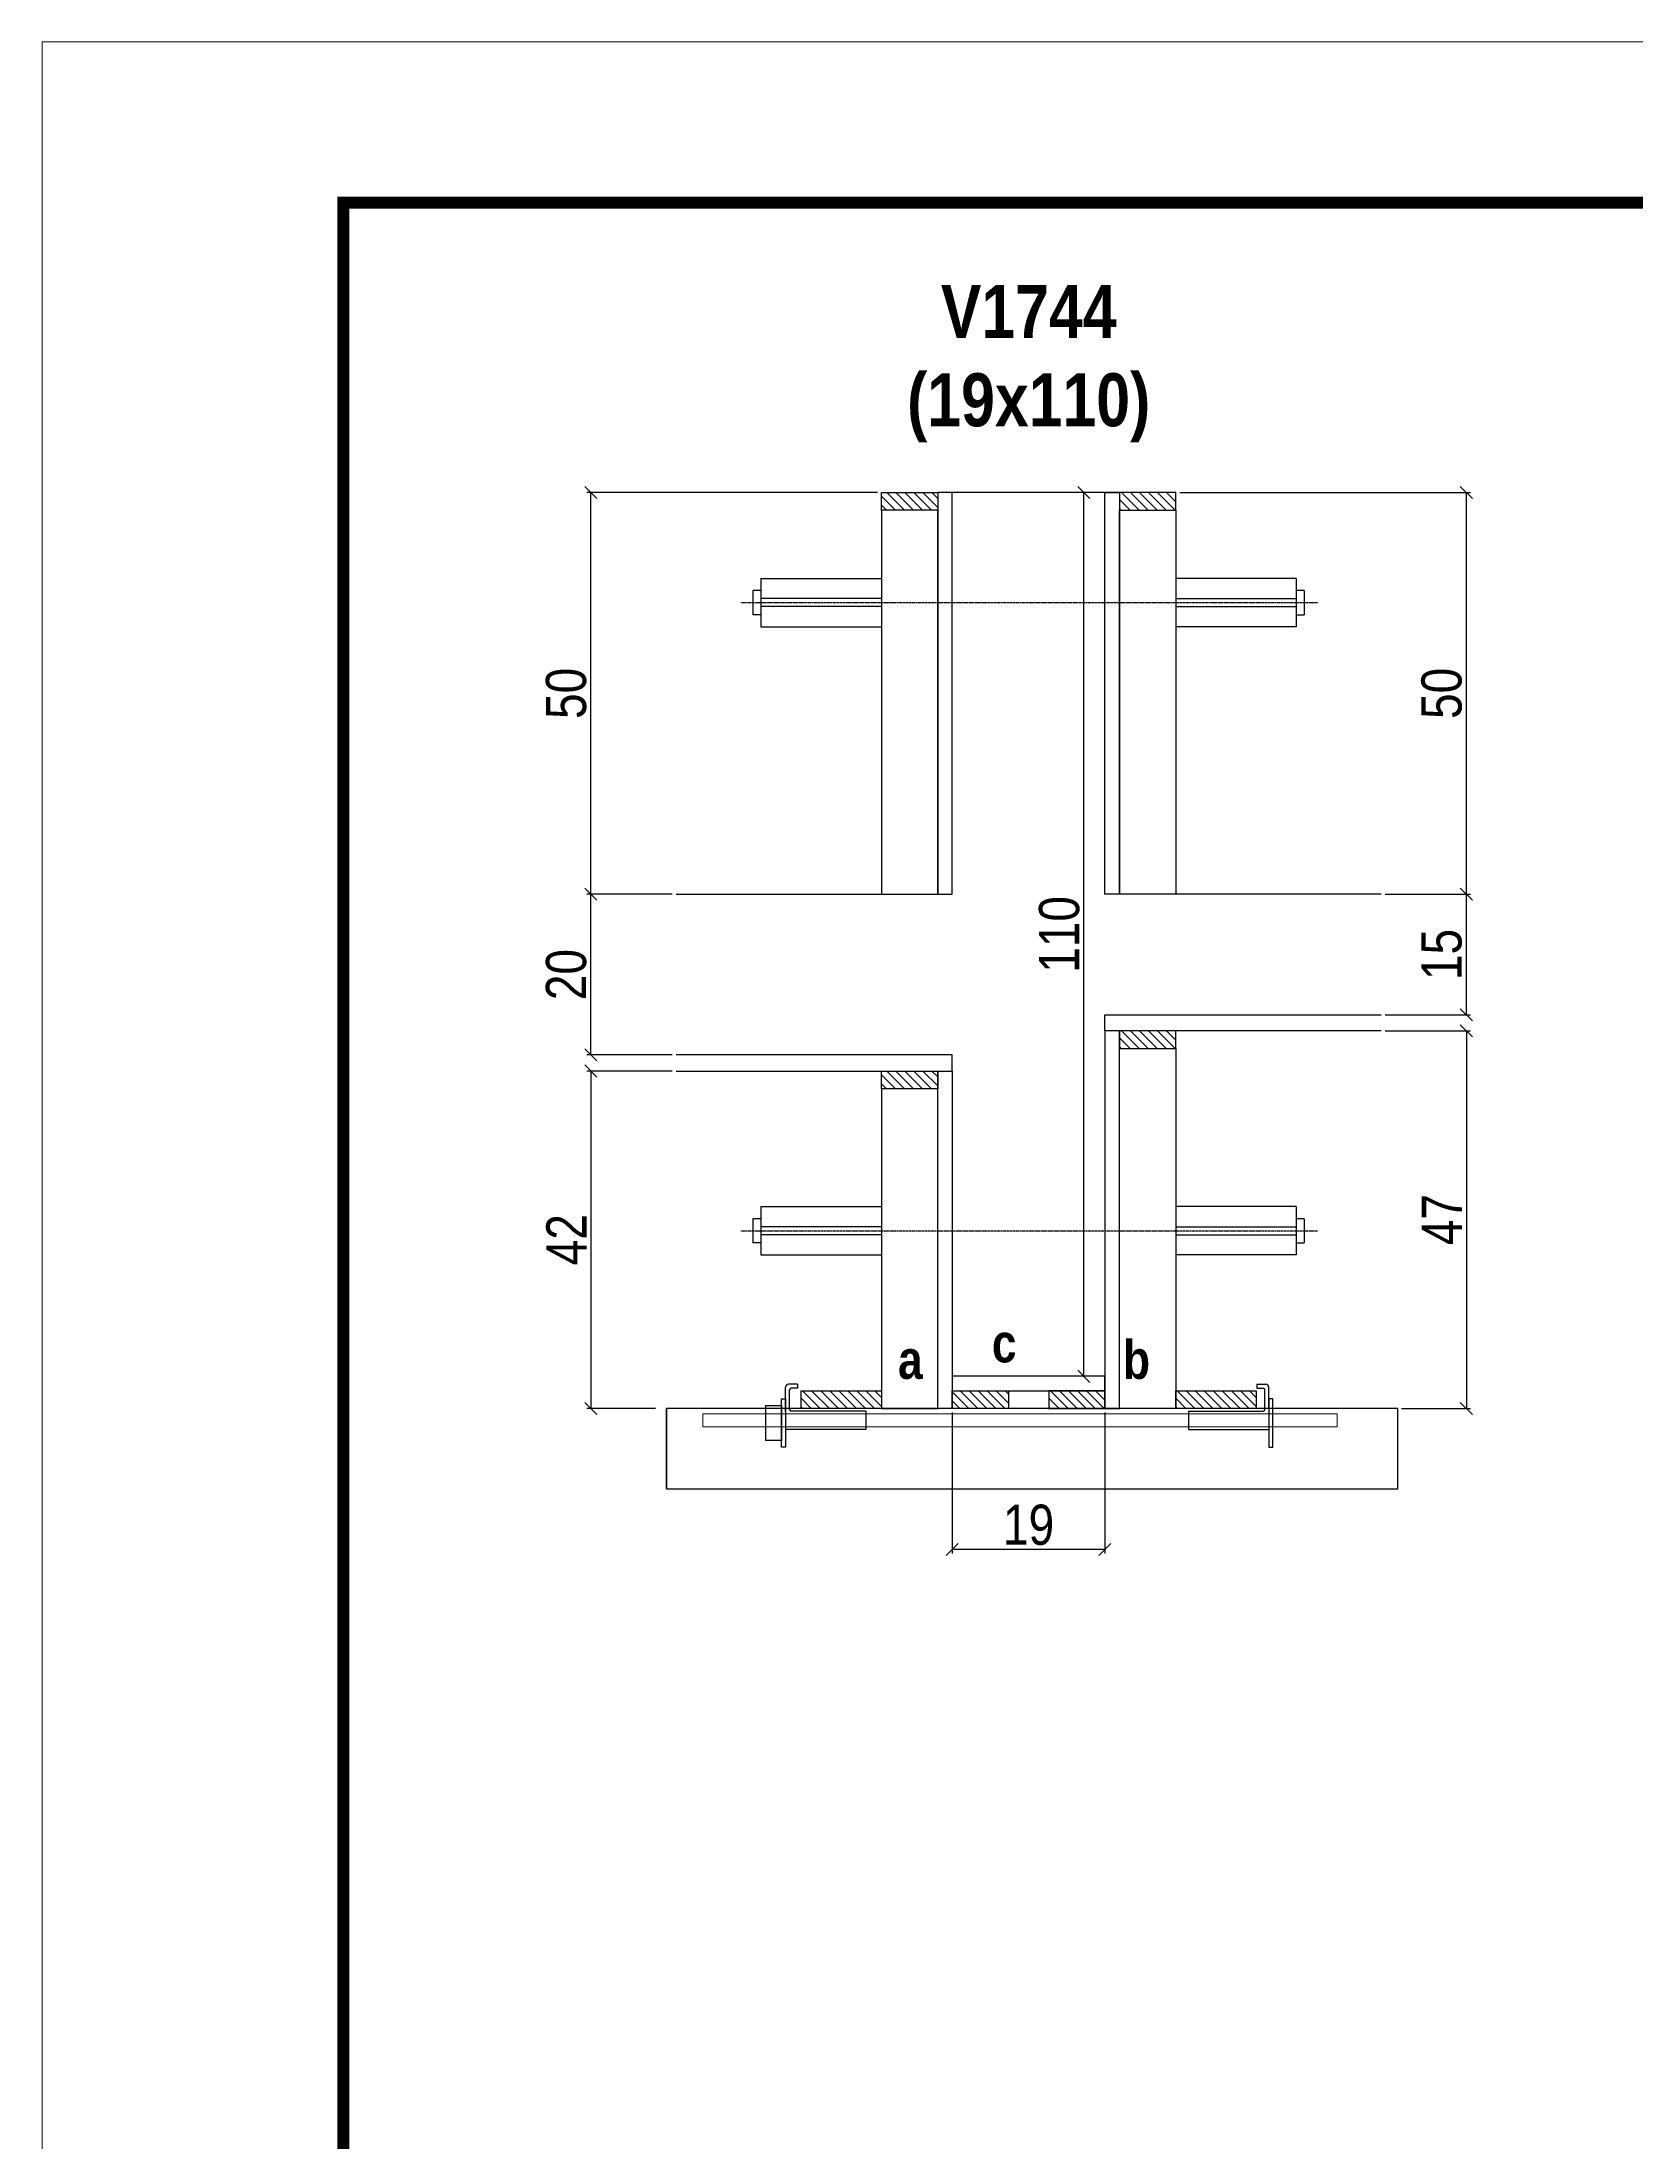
# Model space of a CAD drawing. Extents: x 3309 to 10008, y -2522 to 14608.
# Drawn here: x 3309 to 3706, y 6045 to 6568 of the extents above; entities that cross this region are included whole.
import ezdxf

# ---------------------------------------------------------------- set-up
doc = ezdxf.new("R2010")
doc.units = 0
doc.linetypes.add('DASHED', pattern=[0.75, 0.5, -0.25])
doc.linetypes.add('HIDDEN', pattern=[0.375, 0.25, -0.125])
for name, color, linetype in [('barrote', 251, 'Continuous'), ('COTA', 241, 'Continuous'), ('detalhes', 4, 'Continuous'), ('NOMENCLATURA', 7, 'Continuous'), ('Painéis', 200, 'Continuous'), ('presilha', 1, 'Continuous'), ('SARR_2.2x10', 60, 'Continuous'), ('SARR_2.2x7', 40, 'Continuous'), ('SARR_3.5x7', 81, 'Continuous'), ('TENSOR', 3, 'Continuous')]:
    doc.layers.add(name, color=color, linetype=linetype)
for name, color, linetype, lineweight in [('CONCRETO', 251, 'Continuous', 25), ('Folhas', 255, 'Continuous', 9), ('SARRAFO DE PRESSAO', 251, 'DASHED', 9), ('SCO-___-LAJ', 2, 'Continuous', 0)]:
    doc.layers.add(name, color=color, linetype=linetype, lineweight=lineweight)
doc.styles.add('COTA TECNICA 2X', font='techl___.ttf', dxfattribs={"height": 10})
doc.styles.add('TECNICA', font='techb___.ttf', dxfattribs={"height": 10})
doc.dimstyles.new('SECAO', dxfattribs={"dimscale": 0.333333, "dimtxt": 5, "dimasz": 9, "dimexe": 3, "dimexo": 3, "dimgap": 3, "dimtad": 1, "dimdec": 1, "dimlfac": 0.5, "dimzin": 12, "dimdsep": 46, "dimtxsty": 'COTA TECNICA 2X', "dimblk1": 'OBLIQUE', "dimblk2": 'OBLIQUE', "dimsah": 1, "dimcen": 0.9, "dimclrd": 4, "dimclre": 4, "dimclrt": 240, "dimadec": 1, "dimazin": 3, "dimtfac": 1, "dimtdec": 1, "dimtmove": 0, "dimatfit": 3, "dimfxl": 1, "dimtolj": 1, "dimtzin": 12, "dimarcsym": 0})
pattern_1 = [(135, (36771.376, -117284.4845), (-1.122532015, -1.122532015), [])]
pattern_2 = [(135, (36685.776, -117060.8845), (-1.122532015, -1.122532015), [])]

# ---------------------------------------------------------------- blocks, each defined once
blk = doc.blocks.new('9999999999')
at = {"layer": 'Folhas'}
blk.add_lwpolyline([(98138.98, 34190.21), (99623.98, 34190.21), (99623.98, 35240.21), (98138.98, 35240.21)], close=True, dxfattribs=at)
at = {"layer": 'Folhas', "color": 30, "const_width": 3}
blk.add_lwpolyline([(98213.98, 34230.21), (99583.98, 34230.21), (99583.98, 35200.21), (98213.98, 35200.21)], close=True, dxfattribs=at)
blk = doc.blocks.new('_Oblique')
at = {"color": 0, "linetype": 'ByBlock', "lineweight": -2}
blk.add_line((-0.5, -0.5), (0.5, 0.5), dxfattribs=at)
blk = doc.blocks.new('*D3545')
at = {"layer": 'COTA', "color": 4, "lineweight": -2, "transparency": 16777216}
for p, q in [((3535.84, 6226.69), (3535.84, 6191.59)), ((3573.84, 6226.69), (3573.84, 6191.59)), ((3573.84, 6192.59), (3535.84, 6192.59))]:
    blk.add_line(p, q, dxfattribs=at)
at = {"layer": 'Defpoints', "color": 0, "transparency": 16777216}
for p in [(3535.84, 6227.69), (3573.84, 6227.69), (3535.84, 6192.59)]:
    blk.add_point(p, dxfattribs=at)
at = {"layer": 'COTA', "color": 4, "lineweight": -2, "transparency": 16777216, "xscale": 3, "yscale": 3, "zscale": 3, "rotation": 180}
blk.add_blockref('_Oblique', (3535.84, 6192.59), dxfattribs=at)
at = {"layer": 'COTA', "color": 4, "lineweight": -2, "transparency": 16777216, "xscale": 3, "yscale": 3, "zscale": 3}
blk.add_blockref('_Oblique', (3573.84, 6192.59), dxfattribs=at)
at = {"layer": 'COTA', "color": 240, "transparency": 16777216, "insert": (3554.84, 6198.68), "char_height": 10, "attachment_point": 5, "style": 'COTA TECNICA 2X'}
blk.add_mtext('\\A1;19', dxfattribs=at)
blk = doc.blocks.new('PRESILHA METÁLICA 1')
at = {"layer": 'presilha'}
for p, q in [((7.5, 10.64), (7.5, 19.86)), ((12, 21), (8.64, 21)), ((9, 11.57), (9, 18.93)), ((12, 19.5), (9.57, 19.5)), ((12, 21), (12, 19.5)), ((0, 13), (6, 13)), ((0, 13), (0, 0)), ((6, 15.5), (7.5, 15.5)), ((6, -2.5), (6, 15.5)), ((6, 13), (6, 0)), ((7.5, 15.5), (7.5, -2.5)), ((37.5, 11), (9.57, 11)), ((37.5, 11), (37.5, 4.1)), ((6, 0), (0, 0)), ((37.5, 4.1), (7.5, 4.1)), ((7.5, -2.5), (6, -2.5))]:
    blk.add_line(p, q, dxfattribs=at)
for centre, radius, start, end in [((8.64, 19.86), 1.14, 90, 180), ((9.57, 18.93), 0.57, 90, 180), ((9.57, 11.57), 0.57, 180, 270)]:
    blk.add_arc(centre, radius, start, end, dxfattribs=at)
blk = doc.blocks.new('PRESILHA METÁLICA 2')
at = {"layer": 'presilha'}
for p, q in [((-5.25, 23.5), (-5.25, 22)), ((-5.25, 23.5), (-1.89, 23.5)), ((-5.25, 22), (-2.82, 22)), ((-2.25, 14.07), (-2.25, 21.43)), ((-0.75, 14.64), (-0.75, 22.36)), ((0.75, 18), (-0.75, 18)), ((-0.75, 18), (-0.75, 0)), ((0.75, 0), (0.75, 18)), ((-30.75, 13.5), (-30.75, 6.6)), ((-30.75, 13.5), (-2.82, 13.5)), ((-30.75, 6.6), (-0.75, 6.6)), ((-0.75, 0), (0.75, 0))]:
    blk.add_line(p, q, dxfattribs=at)
for centre, radius, start, end in [((-2.82, 21.43), 0.57, 0, 90), ((-1.89, 22.36), 1.14, 0, 90), ((-2.82, 14.07), 0.57, 270, 0)]:
    blk.add_arc(centre, radius, start, end, dxfattribs=at)
blk = doc.blocks.new('*D3546')
at = {"layer": 'COTA', "color": 4, "lineweight": -2, "transparency": 16777216}
for p, q in [((3643.54, 6321.69), (3664.76, 6321.69)), ((3663.76, 6321.69), (3663.76, 6227.69)), ((3647.65, 6227.69), (3664.76, 6227.69))]:
    blk.add_line(p, q, dxfattribs=at)
at = {"layer": 'Defpoints', "color": 0, "transparency": 16777216}
for p in [(3642.54, 6321.69), (3646.65, 6227.69), (3663.76, 6227.69)]:
    blk.add_point(p, dxfattribs=at)
at = {"layer": 'COTA', "color": 4, "lineweight": -2, "transparency": 16777216, "xscale": 3, "yscale": 3, "zscale": 3}
for p, rotation in [((3663.76, 6321.69), 90), ((3663.76, 6227.69), 270)]:
    blk.add_blockref('_Oblique', p, dxfattribs=dict(at, rotation=rotation))
at = {"layer": 'COTA', "color": 240, "transparency": 16777216, "insert": (3657.68, 6274.69), "char_height": 10, "attachment_point": 5, "rotation": 90, "style": 'COTA TECNICA 2X'}
blk.add_mtext('\\A1;47', dxfattribs=at)
blk = doc.blocks.new('*D3547')
at = {"layer": 'COTA', "color": 4, "lineweight": -2, "transparency": 16777216}
for p, q in [((3572.84, 6455.69), (3567.6, 6455.69)), ((3568.6, 6235.69), (3568.6, 6455.69)), ((3572.84, 6235.69), (3567.6, 6235.69))]:
    blk.add_line(p, q, dxfattribs=at)
at = {"layer": 'Defpoints', "color": 0, "transparency": 16777216}
for p in [(3568.6, 6455.69), (3573.84, 6455.69), (3573.84, 6235.69)]:
    blk.add_point(p, dxfattribs=at)
at = {"layer": 'COTA', "color": 4, "lineweight": -2, "transparency": 16777216, "xscale": 3, "yscale": 3, "zscale": 3}
for p, rotation in [((3568.6, 6455.69), 90), ((3568.6, 6235.69), 270)]:
    blk.add_blockref('_Oblique', p, dxfattribs=dict(at, rotation=rotation))
at = {"layer": 'COTA', "color": 240, "transparency": 16777216, "insert": (3562.5, 6345.69), "char_height": 10, "attachment_point": 5, "rotation": 90, "style": 'COTA TECNICA 2X'}
blk.add_mtext('\\A1;110', dxfattribs=at)
blk = doc.blocks.new('*D3548')
at = {"layer": 'COTA', "color": 4, "lineweight": -2, "transparency": 16777216}
for p, q in [((3643.54, 6355.69), (3664.76, 6355.69)), ((3663.76, 6325.69), (3663.76, 6355.69)), ((3643.54, 6325.69), (3664.76, 6325.69))]:
    blk.add_line(p, q, dxfattribs=at)
at = {"layer": 'Defpoints', "color": 0, "transparency": 16777216}
for p in [(3642.54, 6355.69), (3663.76, 6355.69), (3642.54, 6325.69)]:
    blk.add_point(p, dxfattribs=at)
at = {"layer": 'COTA', "color": 4, "lineweight": -2, "transparency": 16777216, "xscale": 3, "yscale": 3, "zscale": 3}
for p, rotation in [((3663.76, 6355.69), 90), ((3663.76, 6325.69), 270)]:
    blk.add_blockref('_Oblique', p, dxfattribs=dict(at, rotation=rotation))
at = {"layer": 'COTA', "color": 240, "transparency": 16777216, "insert": (3657.65, 6340.69), "char_height": 10, "attachment_point": 5, "rotation": 90, "style": 'COTA TECNICA 2X'}
blk.add_mtext('\\A1;15', dxfattribs=at)
blk = doc.blocks.new('*D3572')
at = {"layer": 'COTA', "color": 4, "lineweight": -2, "transparency": 16777216}
for p, q in [((3592.44, 6455.69), (3664.76, 6455.69)), ((3663.76, 6355.69), (3663.76, 6455.69)), ((3643.54, 6355.69), (3664.76, 6355.69))]:
    blk.add_line(p, q, dxfattribs=at)
at = {"layer": 'Defpoints', "color": 0, "transparency": 16777216}
for p in [(3591.44, 6455.69), (3663.76, 6455.69), (3642.54, 6355.69)]:
    blk.add_point(p, dxfattribs=at)
at = {"layer": 'COTA', "color": 4, "lineweight": -2, "transparency": 16777216, "xscale": 3, "yscale": 3, "zscale": 3}
for p, rotation in [((3663.76, 6455.69), 90), ((3663.76, 6355.69), 270)]:
    blk.add_blockref('_Oblique', p, dxfattribs=dict(at, rotation=rotation))
at = {"layer": 'COTA', "color": 240, "transparency": 16777216, "insert": (3657.65, 6405.69), "char_height": 10, "attachment_point": 5, "rotation": 90, "style": 'COTA TECNICA 2X'}
blk.add_mtext('\\A1;50', dxfattribs=at)
blk = doc.blocks.new('*D3549')
at = {"layer": 'COTA', "color": 4, "lineweight": -2, "transparency": 16777216}
for p, q in [((3466.14, 6311.69), (3444.92, 6311.69)), ((3445.92, 6311.69), (3445.92, 6227.69)), ((3462.02, 6227.69), (3444.92, 6227.69))]:
    blk.add_line(p, q, dxfattribs=at)
at = {"layer": 'Defpoints', "color": 0, "transparency": 16777216}
for p in [(3467.14, 6311.69), (3445.92, 6227.69), (3463.02, 6227.69)]:
    blk.add_point(p, dxfattribs=at)
at = {"layer": 'COTA', "color": 4, "lineweight": -2, "transparency": 16777216, "xscale": 3, "yscale": 3, "zscale": 3}
for p, rotation in [((3445.92, 6311.69), 90), ((3445.92, 6227.69), 270)]:
    blk.add_blockref('_Oblique', p, dxfattribs=dict(at, rotation=rotation))
at = {"layer": 'COTA', "color": 240, "transparency": 16777216, "insert": (3439.85, 6269.69), "char_height": 10, "attachment_point": 5, "rotation": 90, "style": 'COTA TECNICA 2X'}
blk.add_mtext('\\A1;42', dxfattribs=at)
blk = doc.blocks.new('*D3550')
at = {"layer": 'COTA', "color": 4, "lineweight": -2, "transparency": 16777216}
for p, q in [((3466.14, 6355.69), (3444.92, 6355.69)), ((3445.92, 6315.69), (3445.92, 6355.69)), ((3466.14, 6315.69), (3444.92, 6315.69))]:
    blk.add_line(p, q, dxfattribs=at)
at = {"layer": 'Defpoints', "color": 0, "transparency": 16777216}
for p in [(3445.92, 6355.69), (3467.14, 6355.69), (3467.14, 6315.69)]:
    blk.add_point(p, dxfattribs=at)
at = {"layer": 'COTA', "color": 4, "lineweight": -2, "transparency": 16777216, "xscale": 3, "yscale": 3, "zscale": 3}
for p, rotation in [((3445.92, 6355.69), 90), ((3445.92, 6315.69), 270)]:
    blk.add_blockref('_Oblique', p, dxfattribs=dict(at, rotation=rotation))
at = {"layer": 'COTA', "color": 240, "transparency": 16777216, "insert": (3439.82, 6335.69), "char_height": 10, "attachment_point": 5, "rotation": 90, "style": 'COTA TECNICA 2X'}
blk.add_mtext('\\A1;20', dxfattribs=at)
blk = doc.blocks.new('*D3551')
at = {"layer": 'COTA', "color": 4, "lineweight": -2, "transparency": 16777216}
for p, q in [((3517.24, 6455.69), (3444.92, 6455.69)), ((3445.92, 6355.69), (3445.92, 6455.69)), ((3466.14, 6355.69), (3444.92, 6355.69))]:
    blk.add_line(p, q, dxfattribs=at)
at = {"layer": 'Defpoints', "color": 0, "transparency": 16777216}
for p in [(3445.92, 6455.69), (3518.24, 6455.69), (3467.14, 6355.69)]:
    blk.add_point(p, dxfattribs=at)
at = {"layer": 'COTA', "color": 4, "lineweight": -2, "transparency": 16777216, "xscale": 3, "yscale": 3, "zscale": 3}
for p, rotation in [((3445.92, 6455.69), 90), ((3445.92, 6355.69), 270)]:
    blk.add_blockref('_Oblique', p, dxfattribs=dict(at, rotation=rotation))
at = {"layer": 'COTA', "color": 240, "transparency": 16777216, "insert": (3439.81, 6405.69), "char_height": 10, "attachment_point": 5, "rotation": 90, "style": 'COTA TECNICA 2X'}
blk.add_mtext('\\A1;50', dxfattribs=at)

msp = doc.modelspace()

# ---------------------------------------------------------------- hatches: boundary and pattern name
at = {"layer": 'SARR_2.2x10'}
h = msp.add_hatch(dxfattribs=at)
h.set_pattern_fill('ANSI31', color=256, scale=0.5, angle=90)
h.set_pattern_definition([(135, (36691.776, -117284.4845), (-1.122532015, -1.122532015), [])])
h.paths.add_polyline_path([(3498.24, 6232.09), (3498.24, 6227.69), (3518.24, 6227.69), (3518.24, 6232.09)])
h = msp.add_hatch(dxfattribs=at)
h.set_pattern_fill('ANSI31', color=256, scale=0.5, angle=90)
h.set_pattern_definition([(135, (36784.976, -117284.4845), (-1.122532015, -1.122532015), [])])
h.paths.add_polyline_path([(3591.44, 6232.09), (3591.44, 6227.69), (3611.44, 6227.69), (3611.44, 6232.09)])
at = {"layer": 'SARR_2.2x7'}
h = msp.add_hatch(dxfattribs=at)
h.set_pattern_fill('ANSI31', color=256, scale=0.5, angle=90)
h.set_pattern_definition(pattern_2)
h.paths.add_polyline_path([(3532.24, 6455.69), (3532.24, 6451.29), (3518.24, 6451.29), (3518.24, 6455.69)])
h = msp.add_hatch(dxfattribs=at)
h.set_pattern_fill('ANSI31', color=256, scale=0.5, angle=90)
h.set_pattern_definition(pattern_2)
h.paths.add_polyline_path([(3577.44, 6455.69), (3577.44, 6451.29), (3591.44, 6451.29), (3591.44, 6455.69)])
h = msp.add_hatch(dxfattribs=at)
h.set_pattern_fill('ANSI31', color=256, scale=0.5, angle=90)
h.set_pattern_definition([(135, (36685.776, -117194.8845), (-1.122532015, -1.122532015), [])])
h.paths.add_polyline_path([(3577.44, 6321.69), (3577.44, 6317.29), (3591.44, 6317.29), (3591.44, 6321.69)])
h = msp.add_hatch(dxfattribs=at)
h.set_pattern_fill('ANSI31', color=256, scale=0.5, angle=90)
h.set_pattern_definition([(135, (36685.776, -117204.8845), (-1.122532015, -1.122532015), [])])
h.paths.add_polyline_path([(3532.24, 6311.69), (3532.24, 6307.29), (3518.24, 6307.29), (3518.24, 6311.69)])
h = msp.add_hatch(dxfattribs=at)
h.set_pattern_fill('ANSI31', color=256, scale=0.5, angle=90)
h.set_pattern_definition(pattern_1)
h.paths.add_polyline_path([(3549.84, 6227.69), (3549.84, 6232.09), (3535.84, 6232.09), (3535.84, 6227.69)])
h = msp.add_hatch(dxfattribs=at)
h.set_pattern_fill('ANSI31', color=256, scale=0.5, angle=90)
h.set_pattern_definition(pattern_1)
h.paths.add_polyline_path([(3559.84, 6232.09), (3559.84, 6227.69), (3573.84, 6227.69), (3573.84, 6232.09)])

# ---------------------------------------------------------------- linework, layer by layer
at = {"ltscale": 3}
for p, q in [((3486.24, 6431.28), (3486.24, 6425.28)), ((3488.24, 6431.28), (3486.24, 6431.28)), ((3488.24, 6434.28), (3488.24, 6422.28)), ((3488.24, 6434.28), (3518.24, 6434.28)), ((3621.44, 6434.28), (3591.44, 6434.28)), ((3621.44, 6434.28), (3621.44, 6422.28)), ((3623.44, 6431.28), (3621.44, 6431.28)), ((3623.44, 6431.28), (3623.44, 6425.28)), ((3488.24, 6425.28), (3486.24, 6425.28)), ((3518.24, 6429.28), (3488.24, 6429.28)), ((3518.24, 6427.28), (3488.24, 6427.28)), ((3591.44, 6429.28), (3621.44, 6429.28)), ((3591.44, 6427.28), (3621.44, 6427.28)), ((3621.44, 6425.28), (3623.44, 6425.28)), ((3488.24, 6422.28), (3518.24, 6422.28)), ((3621.44, 6422.28), (3591.44, 6422.28)), ((3486.24, 6274.93), (3486.24, 6268.93)), ((3488.24, 6274.93), (3486.24, 6274.93)), ((3488.24, 6277.93), (3488.24, 6265.93)), ((3488.24, 6277.93), (3518.24, 6277.93)), ((3518.24, 6272.93), (3488.24, 6272.93)), ((3621.44, 6277.93), (3591.44, 6277.93)), ((3591.44, 6272.93), (3621.44, 6272.93)), ((3621.44, 6277.93), (3621.44, 6265.93)), ((3623.44, 6274.93), (3621.44, 6274.93)), ((3623.44, 6274.93), (3623.44, 6268.93)), ((3488.24, 6268.93), (3486.24, 6268.93)), ((3518.24, 6270.93), (3488.24, 6270.93)), ((3591.44, 6270.93), (3621.44, 6270.93)), ((3621.44, 6268.93), (3623.44, 6268.93)), ((3488.24, 6265.93), (3518.24, 6265.93)), ((3621.44, 6265.93), (3591.44, 6265.93))]:
    msp.add_line(p, q, dxfattribs=at)
at = {"layer": 'barrote'}
msp.add_lwpolyline([(3464.78, 6207.69), (3646.7, 6207.69), (3646.7, 6227.69), (3464.78, 6227.69)], close=True, dxfattribs=at)
at = {"layer": 'CONCRETO', "linetype": 'Continuous'}
for p, q in [((3577.44, 6455.69), (3535.84, 6455.69)), ((3467.14, 6355.69), (3535.84, 6355.69)), ((3642.54, 6355.69), (3573.84, 6355.69))]:
    msp.add_line(p, q, dxfattribs=at)
at = {"layer": 'detalhes', "color": 250}
msp.add_line((3464.78, 6207.69), (3464.78, 6227.69), dxfattribs=at)
at = {"layer": 'Painéis', "linetype": 'Continuous'}
for points in [[(3532.24, 6355.69), (3535.84, 6355.69), (3535.84, 6455.69), (3532.24, 6455.69)], [(3577.44, 6355.69), (3573.84, 6355.69), (3573.84, 6455.69), (3577.44, 6455.69)], [(3577.44, 6227.69), (3577.44, 6321.69), (3573.84, 6321.69), (3573.84, 6227.69)], [(3532.24, 6227.69), (3532.24, 6311.69), (3535.84, 6311.69), (3535.84, 6227.69)], [(3573.84, 6235.69), (3535.84, 6235.69), (3535.84, 6232.09), (3573.84, 6232.09)]]:
    msp.add_lwpolyline(points, close=True, dxfattribs=at)
at = {"layer": 'Painéis', "linetype": 'Continuous', "elevation": 0}
for points in [[(3642.54, 6321.69), (3573.84, 6321.69), (3573.84, 6325.69), (3642.54, 6325.69)], [(3467.14, 6311.69), (3535.84, 6311.69), (3535.84, 6315.69), (3467.14, 6315.69)]]:
    msp.add_lwpolyline(points, dxfattribs=at)
at = {"layer": 'SARR_2.2x10'}
for points in [[(3498.24, 6232.09), (3518.24, 6232.09), (3518.24, 6227.69), (3498.24, 6227.69)], [(3591.44, 6232.09), (3611.44, 6232.09), (3611.44, 6227.69), (3591.44, 6227.69)]]:
    msp.add_lwpolyline(points, close=True, dxfattribs=at)
at = {"layer": 'SARR_2.2x7', "elevation": 0}
for points in [[(3518.24, 6455.69), (3532.24, 6455.69), (3532.24, 6451.29), (3518.24, 6451.29)], [(3591.44, 6455.69), (3577.44, 6455.69), (3577.44, 6451.29), (3591.44, 6451.29)], [(3591.44, 6321.69), (3577.44, 6321.69), (3577.44, 6317.29), (3591.44, 6317.29)], [(3518.24, 6311.69), (3532.24, 6311.69), (3532.24, 6307.29), (3518.24, 6307.29)]]:
    msp.add_lwpolyline(points, close=True, dxfattribs=at)
at = {"layer": 'SARR_2.2x7'}
for points in [[(3535.84, 6232.09), (3549.84, 6232.09), (3549.84, 6227.69), (3535.84, 6227.69)], [(3573.84, 6232.09), (3559.84, 6232.09), (3559.84, 6227.69), (3573.84, 6227.69)]]:
    msp.add_lwpolyline(points, close=True, dxfattribs=at)
at = {"layer": 'SARR_3.5x7'}
for points in [[(3532.24, 6451.29), (3518.24, 6451.29), (3518.24, 6355.69), (3532.24, 6355.69)], [(3577.44, 6451.29), (3591.44, 6451.29), (3591.44, 6355.69), (3577.44, 6355.69)], [(3577.44, 6317.29), (3591.44, 6317.29), (3591.44, 6227.69), (3577.44, 6227.69)], [(3532.24, 6307.29), (3518.24, 6307.29), (3518.24, 6227.69), (3532.24, 6227.69)]]:
    msp.add_lwpolyline(points, close=True, dxfattribs=at)
at = {"layer": 'SCO-___-LAJ', "color": 1}
msp.add_lwpolyline([(3473.78, 6226.35), (3631.62, 6226.35), (3631.62, 6223.15), (3473.78, 6223.15)], close=True, dxfattribs=at)
at = {"layer": 'TENSOR', "linetype": 'HIDDEN', "ltscale": 0.5}
for p, q in [((3483.24, 6428.28), (3626.74, 6428.28)), ((3483.24, 6271.93), (3626.74, 6271.93))]:
    msp.add_line(p, q, dxfattribs=at)

# ---------------------------------------------------------------- block references
at = {"layer": 'presilha', "xscale": 0.6666666666666666, "yscale": 0.6666666666666666, "zscale": 0.6666666666666666}
for name, p in [('PRESILHA METÁLICA 1', (3489.37, 6219.72)), ('PRESILHA METÁLICA 2', (3615.12, 6218.05))]:
    msp.add_blockref(name, p, dxfattribs=at)
at = {"layer": 'SARRAFO DE PRESSAO', "color": 6, "linetype": 'ByBlock'}
msp.add_blockref('9999999999', (-94829.61, -28672.37), dxfattribs=at)

# ---------------------------------------------------------------- texts
at = {"layer": 'detalhes', "style": 'TECNICA'}
for s, p in [('a', (3522.36, 6235.05)), ('c', (3545.71, 6239.16)), ('b', (3578.34, 6235.04))]:
    msp.add_text(s, height=9.6, dxfattribs=at).set_placement(p)
at = {"layer": 'NOMENCLATURA', "insert": (3554.87, 6507.38), "char_height": 13.2, "attachment_point": 2, "style": 'TECNICA'}
msp.add_mtext_dynamic_manual_height_columns('V1744\\P(19x110)', width=300.2766, gutter_width=1, heights=[0], dxfattribs=at)

# ---------------------------------------------------------------- dimensions: what is measured, and where the dimension line sits
at = {"layer": 'COTA'}
for base, p1, p2, picture, middle in [((3445.92, 6455.69), (3467.14, 6355.69), (3518.24, 6455.69), '*D3551', (3439.81, 6405.69)), ((3663.76, 6455.69), (3642.54, 6355.69), (3591.44, 6455.69), '*D3572', (3657.65, 6405.69)), ((3445.92, 6355.69), (3467.14, 6315.69), (3467.14, 6355.69), '*D3550', (3439.82, 6335.69)), ((3663.76, 6355.69), (3642.54, 6325.69), (3642.54, 6355.69), '*D3548', (3657.65, 6340.69)), ((3663.76, 6227.69, 0), (3642.54, 6321.69), (3646.65, 6227.69, 0), '*D3546', (3657.68, 6274.69, 0)), ((3445.92, 6227.69, 0), (3467.14, 6311.69), (3463.02, 6227.69, 0), '*D3549', (3439.85, 6269.69, 0))]:
    dim = msp.add_linear_dim(base=base, p1=p1, p2=p2, angle=90, dimstyle='SECAO', dxfattribs=at)
    dim.commit()
    dim.dimension.update_dxf_attribs({"geometry": picture, "text_midpoint": middle})
for base, p1, p2, angle, picture, middle in [((3568.6, 6455.69), (3573.84, 6235.69), (3573.84, 6455.69), 90, '*D3547', (3568.6, 6345.69)), ((3535.84, 6192.59), (3573.84, 6227.69), (3535.84, 6227.69), 180, '*D3545', (3554.84, 6192.59))]:
    dim = msp.add_linear_dim(base=base, p1=p1, p2=p2, angle=angle, dimstyle='SECAO', dxfattribs=at)
    dim.commit()
    dim.dimension.update_dxf_attribs({"geometry": picture, "text_midpoint": middle, "dimtype": 160})

doc.saveas('drawing.dxf')
